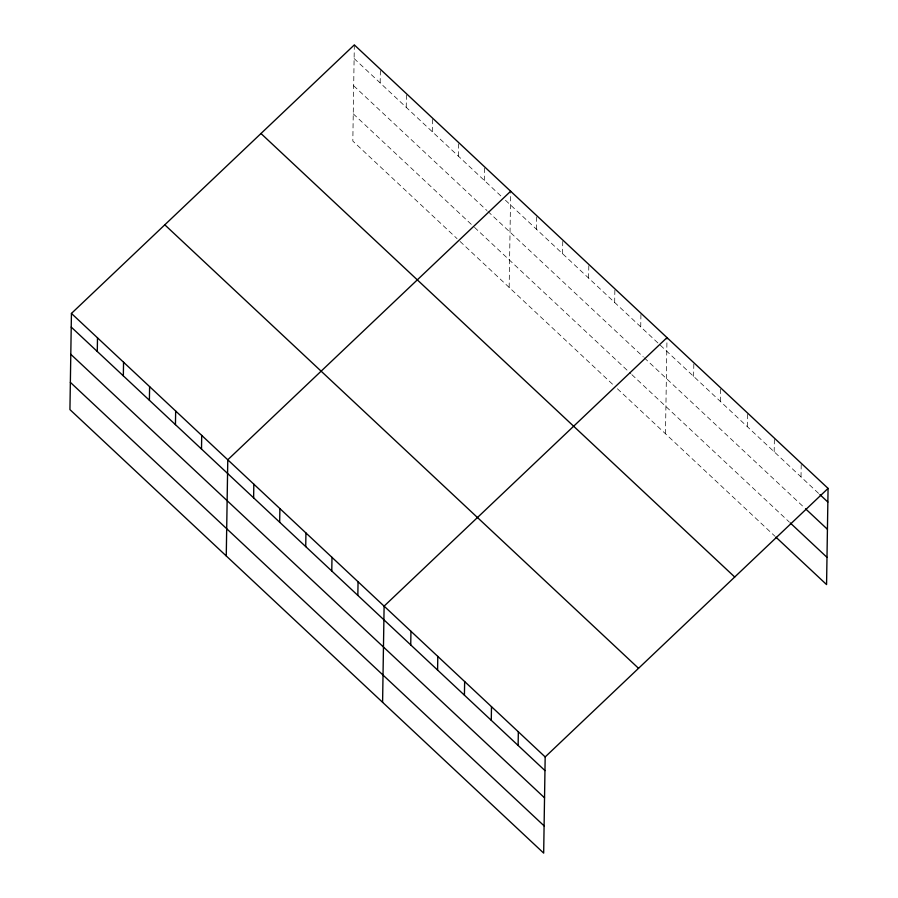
<?xml version="1.0" encoding="UTF-8"?>
<svg xmlns="http://www.w3.org/2000/svg" width="898" height="898" viewBox="0 0 898 898"><rect width="100%" height="100%" fill="white"/><g stroke="black" fill="none" stroke-linecap="round" stroke-linejoin="round"><path stroke-width="0.67" stroke-dasharray="4.49 3.37" d="M354.328 44.9L352.824 141.065L457.048 238.632M380.168 82.942L380.393 69.292M406.233 107.333L406.446 93.684M432.286 131.725L432.499 118.076M458.339 156.117L458.53 143.837M484.392 180.509L484.606 166.86M509.155 287.427L510.67 191.252M536.51 229.304L536.723 215.643M562.563 253.696L562.754 241.405M588.617 278.088L588.83 264.439M614.67 302.48L614.894 288.83M640.734 326.872L640.947 313.222M665.485 433.779L666.978 338.973M693.626 376.397L693.84 362.747M720.477 401.529L720.69 387.88M747.316 426.662L747.54 413.001M774.166 451.795L774.379 438.134M801.016 476.917L801.229 463.267M354.115 58.55L501.432 196.46M505.439 200.22L818.909 493.676M353.689 85.781L486.974 210.559M487.973 211.501L643.305 356.91M644.315 357.853L804.563 507.875M353.251 113.833L473.504 226.419M474.503 227.351L630.845 373.714M631.844 374.646L789.207 521.962M460.045 241.45L613.379 384.995M617.386 388.744L774.862 536.162"/><path stroke-width="1.35" d="M71.436 313.436L69.932 409.6L543.672 853.1L545.176 756.935L828.068 488.4L354.328 44.9L71.436 313.436L545.176 756.935M97.276 351.477L97.5 337.828M123.34 375.869L123.554 362.22M149.394 400.261L149.607 386.611M175.447 424.653L175.66 411.003M201.5 449.045L201.713 435.395M226.262 555.952L227.778 459.787L510.67 191.252M253.618 497.829L253.831 484.179M279.671 522.221L279.884 508.571M305.724 546.613L305.937 532.963M331.777 571.005L331.991 557.355M357.842 595.396L358.055 581.747M382.593 702.315L384.108 606.139L667.001 337.614M410.734 644.921L410.947 631.272M437.584 670.054L437.797 656.404M464.423 695.187L464.648 681.537M491.273 720.319L491.487 706.67M518.124 745.452L518.337 731.803M828.068 488.4L826.564 584.564L775.85 537.094M819.908 494.607L827.855 502.049M805.551 508.807L827.428 529.281M790.195 522.894L826.991 557.344M260.981 133.51L734.721 577.021M164.794 224.814L638.534 668.314M71.223 327.085L544.963 770.585M70.796 354.317L544.536 797.817M70.358 382.368L544.098 825.868"/></g></svg>
